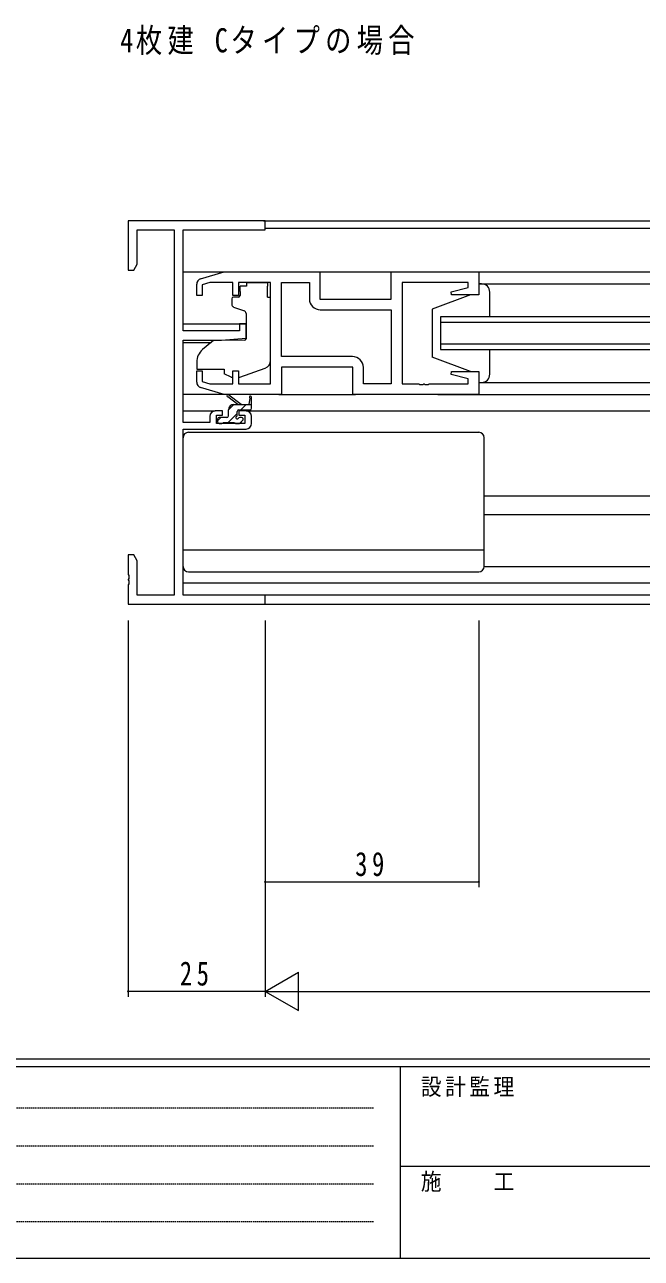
# Model space of a CAD drawing. Units: millimetres on the paper. Extents: x -397 to 397, y -282 to 282.
# Drawn here: x -204.9 to -92.3, y -282.1 to -56.8 of the extents above; entities that cross this region are included whole.
import ezdxf

# ---------------------------------------------------------------- set-up
doc = ezdxf.new("R2010")
doc.units = ezdxf.units.MM
doc.linetypes.add('USER1', pattern=[0.375, 0.25, -0.125])
for name, color, linetype, lineweight in [('0-1_YKK_ZWAK', 7, 'Continuous', 18), ('0-3_YKK_11', 7, 'Continuous', 18), ('0-4_YKK_12', 2, 'Continuous', 18), ('0-5_YKK_13', 4, 'Continuous', 18), ('0-7_YKK_D', 6, 'Continuous', 18)]:
    doc.layers.add(name, color=color, linetype=linetype, lineweight=lineweight)
doc.layers.add('0-2_USER1', color=7, linetype='Continuous')
doc.styles.add('ＭＳ ゴシック', font='')
doc.styles.get('ＭＳ ゴシック').set_extended_font_data('MS Gothic')

msp = doc.modelspace()

# ---------------------------------------------------------------- linework, layer by layer
at = {"layer": '0-1_YKK_ZWAK'}
for p, q in [((376.092, -245.7), (-393.908, -245.7)), ((338.292, -247.1), (-393.908, -247.1)), ((-136.308, -247.1), (-136.308, -282.1)), ((-136.308, -265.299), (-7.508, -265.299)), ((-393.908, -282.1), (338.292, -282.1))]:
    msp.add_line(p, q, dxfattribs=at)
at = {"layer": '0-1_YKK_ZWAK', "linetype": 'USER1'}
for p, q in [((-389.31, -254.612), (-141.117, -254.612)), ((-389.31, -261.541), (-141.117, -261.541)), ((-389.31, -268.47), (-141.117, -268.47)), ((-389.31, -275.398), (-141.117, -275.398))]:
    msp.add_line(p, q, dxfattribs=at)
at = {"layer": '0-3_YKK_11'}
for p, q in [((-185.963, -92.647), (-185.963, -101.647)), ((-160.963, -92.647), (-185.963, -92.647)), ((-184.333, -94.277), (-177.593, -94.277)), ((-184.333, -100.556), (-184.333, -94.277)), ((-177.593, -94.277), (-177.593, -161.017)), ((-175.963, -94.277), (-160.963, -94.277)), ((-175.963, -112.747), (-175.963, -94.277)), ((-160.963, -94.277), (-160.963, -92.647)), ((-184.963, -101.647), (-184.333, -100.556)), ((-185.963, -101.647), (-184.963, -101.647)), ((-172.751, -103.234), (-168.463, -101.947)), ((-168.463, -101.947), (-150.963, -101.947)), ((-150.963, -101.947), (-150.963, -106.947)), ((-137.963, -101.947), (-121.963, -101.947)), ((-137.963, -106.947), (-137.963, -101.947)), ((-121.963, -101.947), (-121.963, -106.147)), ((-173.463, -106.247), (-173.463, -104.191)), ((-171.068, -103.877), (-172.463, -104.296)), ((-172.463, -104.296), (-172.463, -106.247)), ((-166.863, -103.877), (-171.068, -103.877)), ((-166.863, -106.247), (-166.863, -103.877)), ((-165.863, -103.877), (-165.863, -106.247)), ((-159.963, -103.877), (-165.863, -103.877)), ((-159.963, -122.417), (-159.963, -103.877)), ((-157.963, -117.417), (-157.963, -103.877)), ((-157.963, -103.877), (-152.893, -103.877)), ((-157.963, -117.417), (-157.963, -103.877)), ((-152.893, -103.877), (-152.893, -106.877)), ((-135.963, -103.877), (-135.963, -122.417)), ((-123.893, -103.877), (-135.963, -103.877)), ((-126.992, -105.625), (-123.893, -104.795)), ((-126.924, -106.147), (-126.992, -105.625)), ((-123.893, -104.795), (-123.893, -103.877)), ((-172.463, -106.247), (-173.463, -106.247)), ((-165.863, -106.247), (-166.863, -106.247)), ((-150.963, -106.947), (-137.963, -106.947)), ((-121.963, -106.147), (-126.924, -106.147)), ((-150.893, -108.877), (-137.963, -108.877)), ((-137.963, -108.877), (-137.963, -122.417)), ((-165.663, -111.447), (-165.663, -112.747)), ((-164.463, -111.447), (-165.663, -111.447)), ((-164.463, -114.054), (-164.463, -111.447)), ((-165.663, -112.747), (-175.963, -112.747)), ((-175.963, -114.447), (-168.963, -114.447)), ((-175.963, -129.447), (-175.963, -114.447)), ((-168.963, -114.447), (-164.463, -114.054)), ((-145.033, -117.417), (-157.963, -117.417)), ((-157.963, -119.347), (-157.963, -124.347)), ((-144.963, -119.347), (-157.963, -119.347)), ((-144.963, -124.347), (-144.963, -119.347)), ((-173.463, -120.047), (-172.463, -120.047)), ((-173.463, -122.103), (-173.463, -120.047)), ((-172.463, -120.047), (-172.463, -121.999)), ((-166.863, -120.047), (-165.863, -120.047)), ((-166.863, -122.417), (-166.863, -120.047)), ((-165.863, -120.047), (-165.863, -122.417)), ((-143.033, -122.417), (-143.033, -119.417)), ((-126.992, -120.67), (-126.924, -120.147)), ((-123.893, -121.5), (-126.992, -120.67)), ((-126.924, -120.147), (-121.963, -120.147)), ((-123.893, -122.417), (-123.893, -121.5)), ((-121.963, -120.147), (-121.963, -124.347)), ((-168.463, -124.347), (-172.751, -123.061)), ((-172.463, -121.999), (-171.068, -122.417)), ((-171.068, -122.417), (-166.863, -122.417)), ((-165.863, -122.417), (-159.963, -122.417)), ((-137.963, -122.417), (-143.033, -122.417)), ((-135.963, -122.417), (-132.921, -122.417)), ((-132.921, -122.417), (-132.738, -122.537)), ((-132.738, -122.537), (-132.188, -122.537)), ((-132.188, -122.537), (-132.005, -122.417)), ((-132.005, -122.417), (-131.921, -122.417)), ((-131.921, -122.417), (-131.738, -122.537)), ((-131.738, -122.537), (-131.188, -122.537)), ((-131.188, -122.537), (-131.005, -122.417)), ((-131.005, -122.417), (-123.893, -122.417)), ((-157.963, -124.347), (-168.463, -124.347)), ((-121.963, -124.347), (-144.963, -124.347)), ((-171.063, -128.347), (-171.063, -129.447)), ((-168.763, -127.347), (-170.063, -127.347)), ((-169.863, -128.147), (-168.763, -128.147)), ((-169.863, -129.647), (-169.863, -128.147)), ((-168.763, -128.147), (-168.763, -127.347)), ((-165.763, -127.347), (-165.763, -128.147)), ((-164.463, -127.347), (-165.763, -127.347)), ((-165.763, -128.147), (-164.663, -128.147)), ((-164.663, -128.147), (-164.663, -129.647)), ((-163.463, -129.647), (-163.463, -128.347)), ((-171.063, -129.447), (-175.963, -129.447)), ((-175.963, -130.647), (-164.463, -130.647)), ((-175.963, -161.017), (-175.963, -130.647)), ((-164.663, -129.647), (-169.863, -129.647)), ((-185.963, -153.647), (-185.963, -157.189)), ((-184.963, -153.647), (-185.963, -153.647)), ((-184.333, -154.739), (-184.963, -153.647)), ((-184.333, -161.017), (-184.333, -154.739)), ((-185.963, -157.189), (-185.843, -157.372)), ((-185.843, -157.372), (-185.843, -157.922)), ((-185.843, -157.922), (-185.963, -158.106)), ((-185.963, -158.106), (-185.963, -158.189)), ((-185.963, -158.189), (-185.843, -158.372)), ((-185.843, -158.922), (-185.963, -159.106)), ((-185.963, -159.106), (-185.963, -162.647)), ((-185.843, -158.372), (-185.843, -158.922)), ((-177.593, -161.017), (-184.333, -161.017)), ((-160.963, -161.017), (-175.963, -161.017)), ((-160.963, -162.647), (-160.963, -161.017)), ((-185.963, -162.647), (-160.963, -162.647))]:
    msp.add_line(p, q, dxfattribs=at)
for centre, radius, start, end in [((-172.463, -104.191), 1, 106.69926, 180.00004), ((-150.893, -106.877), 2, 180.00001, 269.99999), ((-145.033, -119.417), 2, 0.00001, 89.99999), ((-172.463, -122.103), 1, 179.99996, 253.30074), ((-170.063, -128.347), 1, 90.00001, 179.99999), ((-164.463, -128.347), 1, 0.00001, 89.99999), ((-164.463, -129.647), 1, 270.00001, 359.99999)]:
    msp.add_arc(centre, radius, start, end, dxfattribs=at)
at = {"layer": '0-4_YKK_12'}
for p, q in [((-161.263, -92.647), (-31.463, -92.647)), ((-31.463, -94.047), (-160.963, -94.047)), ((-175.963, -101.947), (-168.39, -101.947)), ((-158.463, -101.947), (-137.463, -101.947)), ((-129.463, -101.947), (-31.463, -101.947)), ((-175.963, -111.447), (-164.463, -111.447)), ((-128.963, -111.147), (-31.463, -111.147)), ((-175.963, -114.847), (-170.84, -114.847)), ((-31.463, -115.147), (-128.963, -115.147)), ((-129.463, -124.347), (-31.463, -124.347)), ((-175.963, -127.347), (-170.063, -127.347)), ((-164.463, -127.347), (-31.463, -127.347)), ((-120.963, -142.847), (-31.463, -142.847)), ((-120.963, -146.247), (-31.463, -146.247)), ((-175.963, -158.747), (-31.463, -158.747)), ((-31.463, -161.017), (-175.663, -161.017)), ((-161.263, -162.647), (-31.463, -162.647))]:
    msp.add_line(p, q, dxfattribs=at)
msp.add_lwpolyline([(-31.463, -110.147), (-128.963, -110.147), (-128.963, -116.147), (-31.463, -116.147)], dxfattribs=at)
at = {"layer": '0-5_YKK_13'}
for p, q in [((-164.363, -104.547), (-165.533, -104.547)), ((-165.533, -105.547), (-165.533, -104.547)), ((-164.363, -104.547), (-165.533, -104.547)), ((-165.533, -105.547), (-165.533, -104.547)), ((-165.533, -105.547), (-165.533, -106.247)), ((-165.533, -105.547), (-165.533, -106.247)), ((-164.363, -103.877), (-160.563, -103.877)), ((-164.363, -103.877), (-164.363, -104.547)), ((-164.363, -103.877), (-160.563, -103.877)), ((-164.363, -103.877), (-164.363, -104.547)), ((-160.563, -103.877), (-160.563, -104.547)), ((-160.563, -103.877), (-160.563, -104.547)), ((-160.563, -105.547), (-160.563, -104.547)), ((-160.563, -105.547), (-160.563, -104.547)), ((-160.563, -106.547), (-160.563, -105.547)), ((-160.563, -106.547), (-160.563, -105.547)), ((-121.963, -104.147), (-31.463, -104.148)), ((-119.963, -110.147), (-119.963, -105.647)), ((-167.063, -106.847), (-167.063, -107.897)), ((-167.063, -106.847), (-167.063, -107.897)), ((-165.833, -106.547), (-166.763, -106.547)), ((-165.833, -106.547), (-166.763, -106.547)), ((-160.563, -106.547), (-159.963, -106.547)), ((-160.563, -106.547), (-159.963, -106.547)), ((-159.963, -118.103), (-159.963, -106.547)), ((-159.963, -118.103), (-159.963, -106.547)), ((-123.463, -106.147), (-130.463, -108.747)), ((-166.734, -108.367), (-164.734, -109.095)), ((-166.734, -108.367), (-164.734, -109.095)), ((-164.463, -109.544), (-164.463, -114.15)), ((-164.463, -109.544), (-164.463, -114.15)), ((-130.463, -108.747), (-130.463, -117.547)), ((-170.7, -114.73), (-172.392, -116.149)), ((-170.7, -114.73), (-172.392, -116.149)), ((-164.68, -114.449), (-170.066, -114.496)), ((-164.68, -114.449), (-170.066, -114.496)), ((-119.963, -120.647), (-119.963, -116.147)), ((-173.463, -118.448), (-173.463, -119.747)), ((-173.463, -118.448), (-173.463, -119.747)), ((-123.463, -120.147), (-130.463, -117.547)), ((-168.463, -120.047), (-168.463, -120.545)), ((-168.463, -120.047), (-168.463, -120.545)), ((-167.157, -121.154), (-168.463, -120.545)), ((-167.157, -121.154), (-168.463, -120.545)), ((-165.591, -121.188), (-160.954, -119.513)), ((-165.591, -121.188), (-160.954, -119.513)), ((-123.463, -120.147), (-121.963, -120.147)), ((-121.963, -122.148), (-31.463, -122.147)), ((-168.39, -124.347), (-175.963, -124.347)), ((-165.963, -126.147), (-167.783, -124.746)), ((-166.664, -126.147), (-167.663, -127.146)), ((-165.363, -126.147), (-167.581, -124.465)), ((-166.663, -126.147), (-163.463, -126.147)), ((-164.419, -126.147), (-165.419, -127.147)), ((-163.763, -125.021), (-163.962, -126.147)), ((-163.463, -126.847), (-163.463, -124.848)), ((-158.463, -124.347), (-144.463, -124.347)), ((-166.063, -127.791), (-167.719, -129.447)), ((-167.663, -128.247), (-167.663, -127.147)), ((-166.063, -128.086), (-166.063, -127.447)), ((-165.763, -127.147), (-163.763, -127.147)), ((-169.064, -128.547), (-169.663, -129.146)), ((-169.663, -128.847), (-169.663, -129.347)), ((-167.963, -128.547), (-169.363, -128.547)), ((-169.363, -129.647), (-168.863, -129.647)), ((-168.663, -129.447), (-166.563, -129.447)), ((-166.363, -129.647), (-165.763, -129.647)), ((-164.984, -128.957), (-165.653, -129.627)), ((-165.263, -128.547), (-165.602, -128.547)), ((-165.551, -129.56), (-165.051, -129.06)), ((-175.963, -155.747), (-175.963, -132.247)), ((-174.963, -131.247), (-121.963, -131.247)), ((-120.963, -155.747), (-120.963, -132.247)), ((-175.963, -152.707), (-120.963, -152.707)), ((-174.963, -156.747), (-121.963, -156.747)), ((-120.963, -155.747), (-31.463, -155.747)), ((-120.963, -155.747), (-31.463, -155.747))]:
    msp.add_line(p, q, dxfattribs=at)
for points in [[(-121.463, -104.147), (-121.963, -104.147), (-121.963, -106.147), (-123.463, -106.147)], [(-173.463, -119.747), (-168.463, -119.747), (-168.463, -120.047)], [(-173.463, -119.747), (-168.463, -119.747), (-168.463, -120.047)], [(-121.963, -120.147), (-121.963, -122.147), (-121.463, -122.147)]]:
    msp.add_lwpolyline(points, dxfattribs=at)
for centre, radius, start, end in [((-121.463, -105.647), 1.5, 0, 90), ((-166.763, -106.847), 0.3, 90, 180), ((-166.763, -106.847), 0.3, 90, 180), ((-166.563, -107.897), 0.5, 180, 250), ((-166.563, -107.897), 0.5, 180, 250), ((-165.833, -106.247), 0.3, 270, 0), ((-165.833, -106.247), 0.3, 270, 0), ((-164.963, -109.544), 0.5, 0, 70), ((-164.963, -109.544), 0.5, 0, 70), ((-170.057, -115.496), 1, 90.5, 130), ((-170.057, -115.496), 1, 90.5, 130), ((-164.763, -114.15), 0.3, 270.5, 0), ((-164.763, -114.15), 0.3, 270.5, 0), ((-170.463, -118.448), 3, 130, 180), ((-170.463, -118.448), 3, 130, 180), ((-161.463, -118.103), 1.5, 289.85326, 0), ((-161.463, -118.103), 1.5, 289.85326, 0), ((-166.734, -120.247), 1, 245, 262.59308), ((-166.734, -120.247), 1, 245, 262.59308), ((-165.931, -120.247), 1, 273.88684, 289.85326), ((-165.931, -120.247), 1, 273.88684, 289.85326), ((-121.463, -120.647), 1.5, 270, 0), ((-167.763, -124.547), 0.2, 24.41711, 264.41711), ((-166.663, -127.147), 1, 90, 180), ((-163.663, -124.848), 0.2, 0, 240), ((-167.963, -128.247), 0.3, 270, 0), ((-166.063, -128.547), 0.25, 123.05573, 326.94427), ((-166.363, -128.086), 0.3, 303.05573, 0), ((-165.763, -127.447), 0.3, 90, 180), ((-163.763, -126.847), 0.3, 270, 0), ((-169.363, -128.847), 0.3, 90, 180), ((-169.363, -129.347), 0.3, 180, 270), ((-168.863, -129.447), 0.2, 270, 0), ((-166.363, -129.447), 0.2, 180, 270), ((-165.602, -128.847), 0.3, 90, 146.94427), ((-165.763, -129.347), 0.3, 270, 315), ((-165.263, -128.847), 0.3, 315, 90), ((-174.963, -132.247), 1, 90, 180), ((-121.963, -132.247), 1, 0, 90), ((-174.963, -155.747), 1, 180, 270), ((-121.963, -155.747), 1, 270, 0)]:
    msp.add_arc(centre, radius, start, end, dxfattribs=at)
at = {"layer": '0-7_YKK_D'}
for p, q in [((-185.963, -165.647), (-185.963, -234.347)), ((-160.963, -165.647), (-160.963, -214.347)), ((-160.963, -165.647), (-160.963, -234.347)), ((-160.963, -165.647), (-160.963, -234.347)), ((-121.963, -165.647), (-121.963, -214.347)), ((-160.963, -213.347), (-121.963, -213.347)), ((-160.963, -233.347), (-154.901, -229.847)), ((-154.901, -236.847), (-154.901, -229.847)), ((-160.963, -233.347), (-185.963, -233.347)), ((-160.963, -233.347), (-154.901, -236.847)), ((-160.963, -233.347), (-148.839, -233.347)), ((-153.963, -233.347), (332.037, -233.347))]:
    msp.add_line(p, q, dxfattribs=at)
for centre, start, end in [((-160.963, -213.347), 0, 180), ((-160.963, -213.347), 180, 0), ((-121.963, -213.347), 0, 180), ((-121.963, -213.347), 180, 0), ((-185.963, -233.347), 0, 180), ((-185.963, -233.347), 180, 0)]:
    msp.add_arc(centre, 0.106, start, end, dxfattribs=at)

# ---------------------------------------------------------------- texts
at = {"layer": '0-1_YKK_ZWAK', "char_height": 3.079, "attachment_point": 7, "style": 'ＭＳ ゴシック'}
for s, insert in [('\\T1.17;\\W0.9;設計監理', (-132.539, -252.633)), ('\\T1.17;\\W0.9;施\u3000\u3000工', (-132.539, -269.954))]:
    msp.add_mtext(s, dxfattribs=dict(at, insert=insert))
at = {"layer": '0-2_USER1', "insert": (-187.441, -62.358), "char_height": 4.399, "attachment_point": 7, "style": 'ＭＳ ゴシック'}
msp.add_mtext('\\T1.2;\\W0.8;4枚建\\~Cタイプの場合', dxfattribs=at)
at = {"layer": '0-7_YKK_D', "color": 7, "char_height": 4.399, "attachment_point": 7, "style": 'ＭＳ ゴシック'}
for s, insert in [('\\T1.37;\\W0.75;39', (-144.533, -212.347)), ('\\T1.37;\\W0.75;25', (-176.545, -232.347))]:
    msp.add_mtext(s, dxfattribs=dict(at, insert=insert))

doc.saveas('drawing.dxf')
